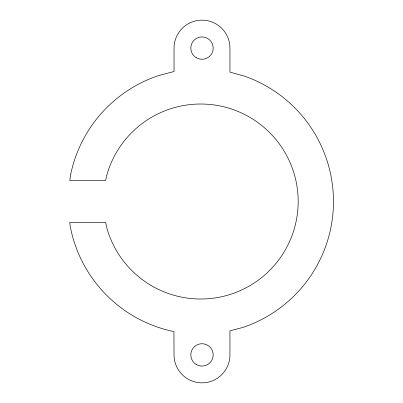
<?xml version="1.0" encoding="UTF-8"?>
<svg xmlns="http://www.w3.org/2000/svg" width="403" height="403" viewBox="0 0 403 403"><rect width="100%" height="100%" fill="white"/><g stroke="black" fill="none" stroke-linecap="round" stroke-linejoin="round"><path stroke-width="0.6" d="M70.606 174.771L69.81 180.549L105.646 180.549L106.412 176.625A97.496 97.496 0 0 1 256.308 121.444A97.496 97.496 0 0 1 256.892 281.173A97.496 97.496 0 0 1 106.599 227.096L105.662 222.481L69.759 222.481L70.273 226.587A132.794 132.794 0 0 0 173.935 331.588L174.036 354.892A27.958 27.958 0 0 0 201.994 382.85A27.958 27.958 0 0 0 229.947 354.892L229.947 330.823L242.556 327.533A132.794 132.794 0 0 0 244.173 76.046L229.947 72.137L229.947 48.108A27.958 27.958 0 0 0 201.994 20.15A27.958 27.958 0 0 0 174.036 48.108L174.036 71.522L158.802 75.497A132.794 132.794 0 0 0 70.606 174.771M196.402 57.79A11.183 11.183 0 0 0 213.177 48.108A11.183 11.183 0 0 0 196.402 38.421A11.183 11.183 0 0 0 196.402 57.79M196.402 364.579A11.183 11.183 0 0 0 213.177 354.892A11.183 11.183 0 0 0 196.402 345.21A11.183 11.183 0 0 0 196.402 364.579"/></g></svg>
